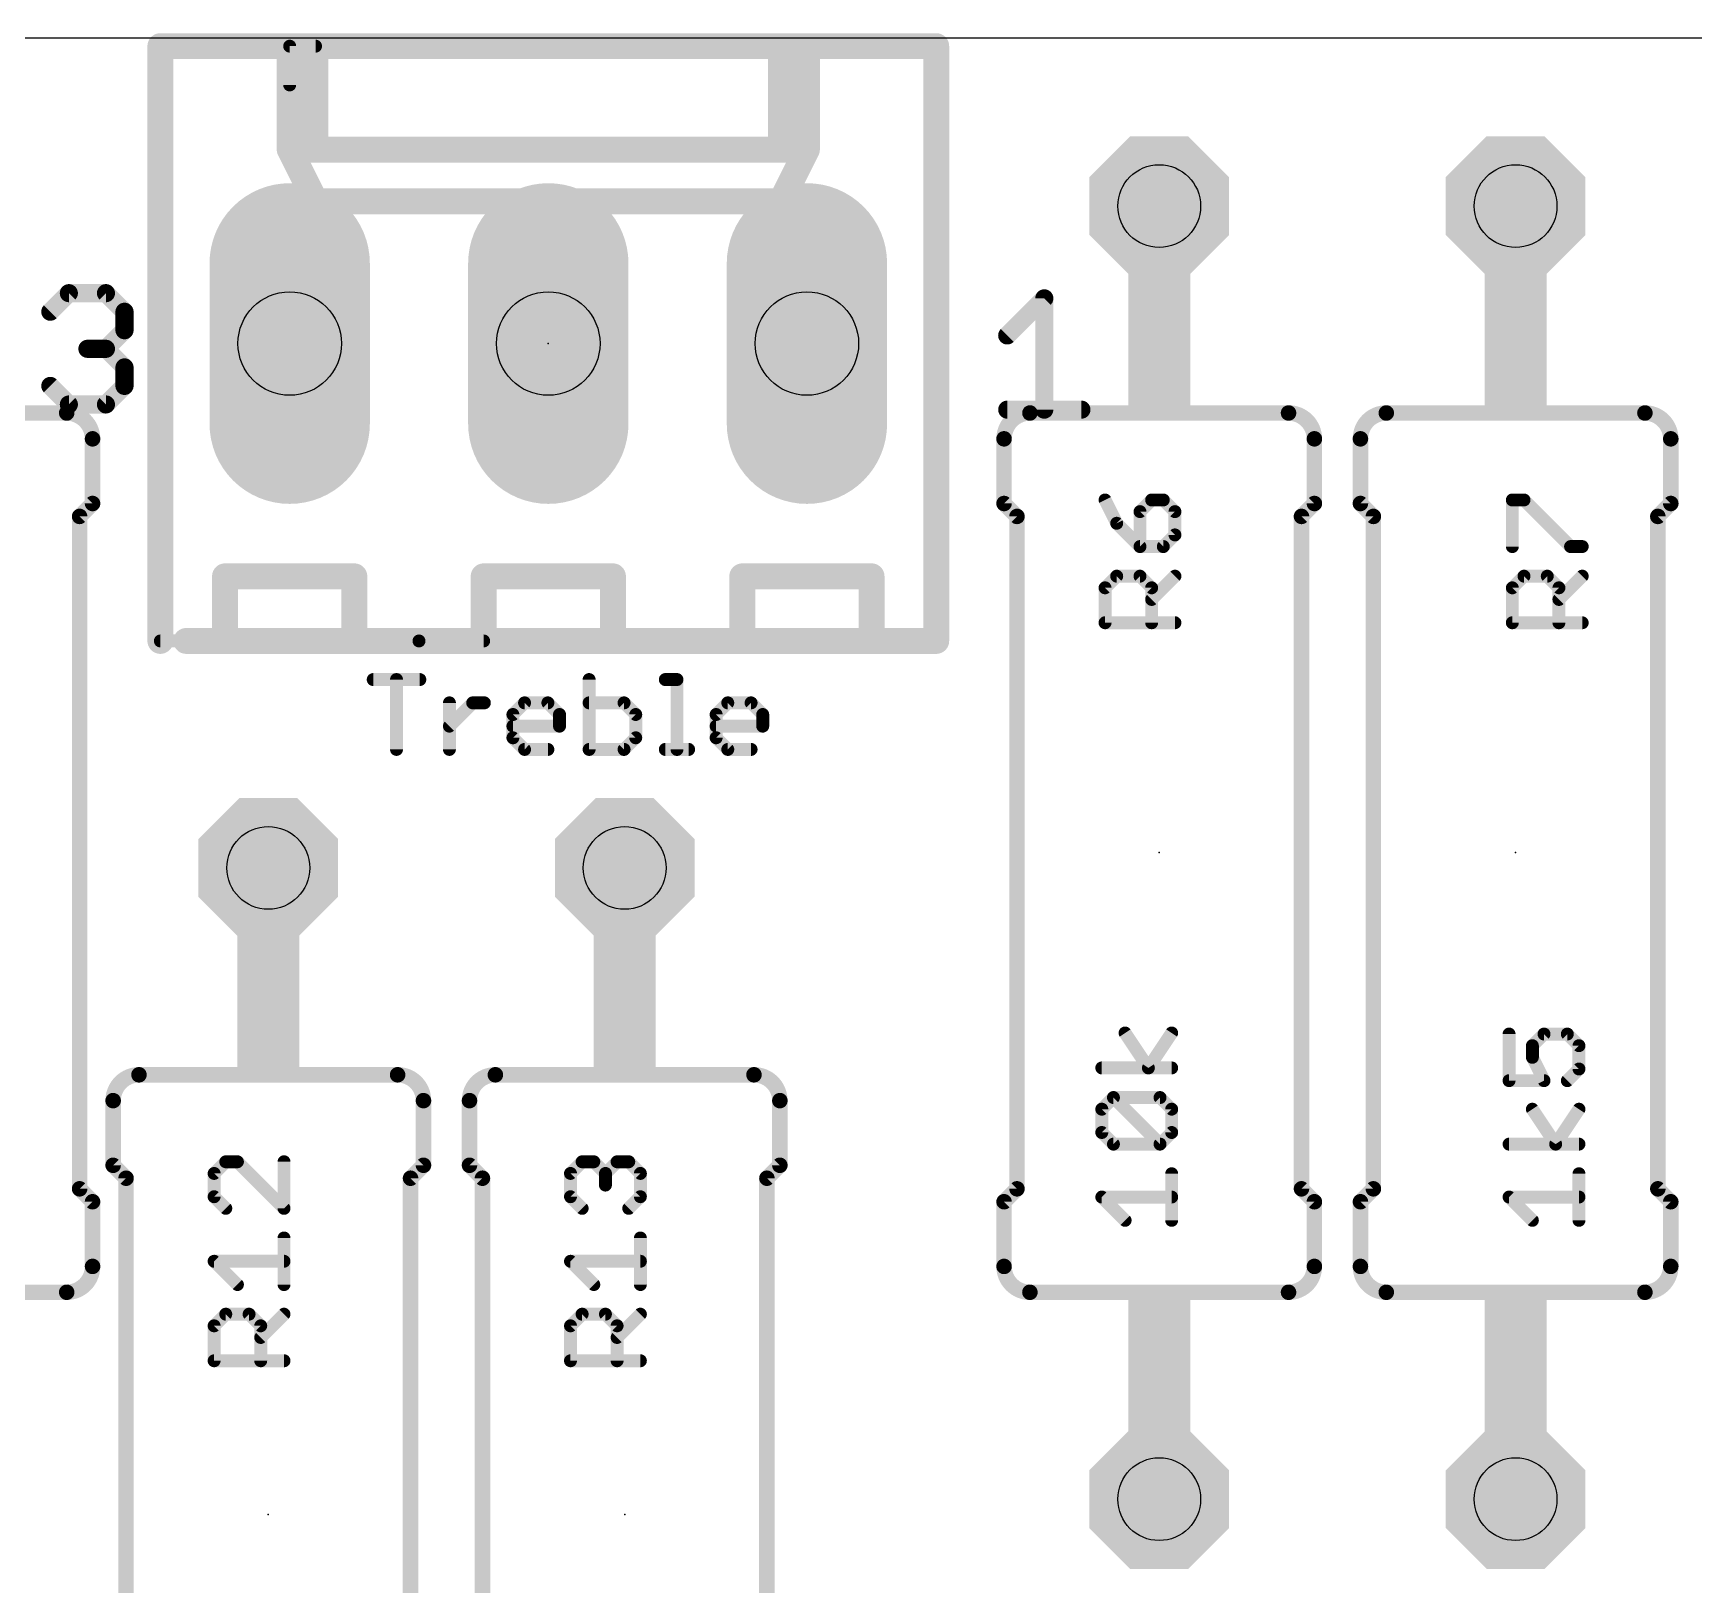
# Model space of a CAD drawing. Extents: x 0 to 135, y -25 to 72.
# Drawn here: x 60.44 to 76.75, y 30.81 to 46.05 of the extents above; entities that cross this region are included whole.
import ezdxf

# ---------------------------------------------------------------- set-up
doc = ezdxf.new("R2010")
doc.units = 0
for name, color, linetype in [('17', 82, 'CONTINUOUS'), ('20', 7, 'CONTINUOUS'), ('21', 253, 'CONTINUOUS'), ('23', 7, 'CONTINUOUS'), ('25', 253, 'CONTINUOUS'), ('27', 253, 'CONTINUOUS'), ('29', 253, 'CONTINUOUS'), ('44', 253, 'CONTINUOUS'), ('51', 253, 'CONTINUOUS')]:
    doc.layers.add(name, color=color, linetype=linetype)

# ---------------------------------------------------------------- blocks, each defined once
blk = doc.blocks.new('RECT')
blk.add_solid([(-0.5, -0.5), (0.5, -0.5), (-0.5, 0.5), (0.5, 0.5)])
blk = doc.blocks.new('LONGP100')
at = {"const_width": 1}
blk.add_lwpolyline([(-0.5, 0), (0.5, 0)], dxfattribs=at)
at = {"const_width": 0.5}
for points in [[(-0.5, 0.25, 1), (-0.5, -0.25)], [(0.5, -0.25, 1), (0.5, 0.25)]]:
    blk.add_lwpolyline(points, format="xyb", dxfattribs=at)
blk = doc.blocks.new('OCTAGONP')
at = {"const_width": 0.5}
blk.add_lwpolyline([(-0.25, -0.1036), (-0.25, 0.1036), (-0.1036, 0.25), (0.1036, 0.25), (0.25, 0.1036), (0.25, -0.1036), (0.1036, -0.25), (-0.1036, -0.25), (-0.25, -0.1036), (-0.25, 0.1036)], dxfattribs=at)

msp = doc.modelspace()

# ---------------------------------------------------------------- linework, layer by layer
at = {"layer": '20'}
msp.add_line((107.5, 46), (0, 46), dxfattribs=at)
at = {"layer": '21'}
for points, const_width in [([(61.69, 43), (61.69, 45.921)], 0.254), ([(61.69, 45.921), (62.96, 45.921)], 0.254), ([(62.96, 45.921), (64.23, 45.921)], 0.254), ([(62.96, 44.905), (62.96, 45.921)], 0.254), ([(63.214, 45.921), (63.214, 44.905)], 0.254), ([(69.31, 45.921), (64.23, 45.921)], 0.254), ([(67.786, 45.921), (67.786, 44.905)], 0.254), ([(68.04, 44.905), (68.04, 45.921)], 0.254), ([(69.31, 43), (69.31, 45.921)], 0.254), ([(62.96, 45.54), (62.96, 45.921)], 0.127), ([(63.214, 45.921), (62.96, 45.921)], 0.127), ([(62.96, 44.905), (63.214, 44.905)], 0.254), ([(62.96, 44.905), (63.214, 44.397)], 0.254), ([(63.214, 44.905), (67.786, 44.905)], 0.254), ([(67.786, 44.905), (68.04, 44.905)], 0.254), ([(67.786, 44.397), (68.04, 44.905)], 0.254), ([(63.214, 44.397), (67.786, 44.397)], 0.254), ([(60.609, 43.3125), (60.7912, 43.4947)], 0.1778), ([(60.7912, 43.4947), (61.1556, 43.4947)], 0.1778), ([(61.1556, 43.4947), (61.3378, 43.3125)], 0.1778), ([(61.3378, 43.3125), (61.3378, 43.1304)], 0.1778), ([(70.007, 43.0796), (70.3714, 43.4439)], 0.1778), ([(70.3714, 43.4439), (70.3714, 42.3508)], 0.1778), ([(61.3378, 43.1304), (61.1556, 42.9482)], 0.1778), ([(61.69, 43), (61.69, 40.079)], 0.254), ([(69.31, 43), (69.31, 40.079)], 0.254), ([(61.1556, 42.9482), (60.9734, 42.9482)], 0.1778), ([(61.1556, 42.9482), (61.3378, 42.766)], 0.1778), ([(61.3378, 42.766), (61.3378, 42.5838)], 0.1778), ([(60.7912, 42.4016), (60.609, 42.5838)], 0.1778), ([(61.3378, 42.5838), (61.1556, 42.4016)], 0.1778), ([(61.1556, 42.4016), (60.7912, 42.4016)], 0.1778), ([(70.007, 42.3508), (70.7358, 42.3508)], 0.1778), ([(58.23, 42.318), (60.77, 42.318)], 0.1524), ([(72.77, 42.318), (70.23, 42.318)], 0.1524), ([(76.27, 42.318), (73.73, 42.318)], 0.1524), ([(61.024, 42.064), (61.024, 41.429)], 0.1524), ([(69.976, 42.064), (69.976, 41.429)], 0.1524), ([(73.024, 42.064), (73.024, 41.429)], 0.1524), ([(73.476, 42.064), (73.476, 41.429)], 0.1524), ([(76.524, 42.064), (76.524, 41.429)], 0.1524), ([(60.897, 41.302), (61.024, 41.429)], 0.1524), ([(70.103, 41.302), (69.976, 41.429)], 0.1524), ([(72.897, 41.302), (73.024, 41.429)], 0.1524), ([(73.603, 41.302), (73.476, 41.429)], 0.1524), ([(76.397, 41.302), (76.524, 41.429)], 0.1524), ([(60.897, 34.698), (60.897, 41.302)], 0.1524), ([(70.103, 41.302), (70.103, 34.698)], 0.1524), ([(72.897, 41.302), (72.897, 34.698)], 0.1524), ([(73.603, 41.302), (73.603, 34.698)], 0.1524), ([(76.397, 41.302), (76.397, 34.698)], 0.1524), ([(62.325, 40.079), (62.325, 40.714)], 0.254), ([(62.325, 40.714), (63.595, 40.714)], 0.254), ([(63.595, 40.714), (63.595, 40.079)], 0.254), ([(64.865, 40.079), (64.865, 40.714)], 0.254), ([(64.865, 40.714), (66.135, 40.714)], 0.254), ([(66.135, 40.714), (66.135, 40.079)], 0.254), ([(67.405, 40.079), (67.405, 40.714)], 0.254), ([(67.405, 40.714), (68.675, 40.714)], 0.254), ([(68.675, 40.714), (68.675, 40.079)], 0.254), ([(61.69, 40.079), (64.23, 40.079)], 0.127), ([(61.944, 40.079), (62.325, 40.079)], 0.254), ([(63.595, 40.079), (62.325, 40.079)], 0.254), ([(63.595, 40.079), (64.865, 40.079)], 0.254), ([(64.865, 40.079), (64.23, 40.079)], 0.127), ([(66.135, 40.079), (64.865, 40.079)], 0.254), ([(66.135, 40.079), (67.405, 40.079)], 0.254), ([(68.675, 40.079), (67.405, 40.079)], 0.254), ([(68.675, 40.079), (69.31, 40.079)], 0.254), ([(64.02, 35.818), (61.48, 35.818)], 0.1524), ([(67.52, 35.818), (64.98, 35.818)], 0.1524), ([(61.226, 35.564), (61.226, 34.929)], 0.1524), ([(64.274, 35.564), (64.274, 34.929)], 0.1524), ([(64.726, 35.564), (64.726, 34.929)], 0.1524), ([(67.774, 35.564), (67.774, 34.929)], 0.1524), ([(61.353, 34.802), (61.226, 34.929)], 0.1524), ([(64.147, 34.802), (64.274, 34.929)], 0.1524), ([(64.853, 34.802), (64.726, 34.929)], 0.1524), ([(67.647, 34.802), (67.774, 34.929)], 0.1524), ([(60.897, 34.698), (61.024, 34.571)], 0.1524), ([(61.353, 34.802), (61.353, 28.198)], 0.1524), ([(64.147, 34.802), (64.147, 28.198)], 0.1524), ([(64.853, 34.802), (64.853, 28.198)], 0.1524), ([(67.647, 34.802), (67.647, 28.198)], 0.1524), ([(70.103, 34.698), (69.976, 34.571)], 0.1524), ([(72.897, 34.698), (73.024, 34.571)], 0.1524), ([(73.603, 34.698), (73.476, 34.571)], 0.1524), ([(76.397, 34.698), (76.524, 34.571)], 0.1524), ([(61.024, 33.936), (61.024, 34.571)], 0.1524), ([(69.976, 33.936), (69.976, 34.571)], 0.1524), ([(73.024, 33.936), (73.024, 34.571)], 0.1524), ([(73.476, 33.936), (73.476, 34.571)], 0.1524), ([(76.524, 33.936), (76.524, 34.571)], 0.1524), ([(58.23, 33.682), (60.77, 33.682)], 0.1524), ([(72.77, 33.682), (70.23, 33.682)], 0.1524), ([(76.27, 33.682), (73.73, 33.682)], 0.1524)]:
    msp.add_lwpolyline(points, dxfattribs=dict(at, const_width=const_width))
for points, const_width in [([(61.7535, 45.921, 1), (61.6265, 45.921)], 0.127), ([(61.69, 45.9845, 1), (61.69, 45.8575)], 0.127), ([(62.96, 45.9845, 1), (62.96, 45.8575)], 0.127), ([(63.0235, 45.921, 1), (62.8965, 45.921)], 0.127), ([(62.96, 45.8575, 1), (62.96, 45.9845)], 0.127), ([(63.2775, 45.921, 1), (63.1505, 45.921)], 0.127), ([(64.23, 45.9845, 1), (64.23, 45.8575)], 0.127), ([(64.23, 45.8575, 1), (64.23, 45.9845)], 0.127), ([(67.8495, 45.921, 1), (67.7225, 45.921)], 0.127), ([(68.1035, 45.921, 1), (67.9765, 45.921)], 0.127), ([(69.3735, 45.921, 1), (69.2465, 45.921)], 0.127), ([(69.31, 45.8575, 1), (69.31, 45.9845)], 0.127), ([(62.9918, 45.921, 1), (62.9282, 45.921)], 0.0635), ([(62.96, 45.9528, 1), (62.96, 45.8892)], 0.0635), ([(63.214, 45.8892, 1), (63.214, 45.9528)], 0.0635), ([(62.9282, 45.54, 1), (62.9918, 45.54)], 0.0635), ([(62.96, 44.9685, 1), (62.96, 44.8415)], 0.127), ([(63.0168, 44.9334, 1), (62.9032, 44.8766)], 0.127), ([(63.214, 44.9685, 1), (63.214, 44.8415)], 0.127), ([(63.214, 44.8415, 1), (63.214, 44.9685)], 0.127), ([(67.786, 44.9685, 1), (67.786, 44.8415)], 0.127), ([(67.786, 44.8415, 1), (67.786, 44.9685)], 0.127), ([(68.0968, 44.8766, 1), (67.9832, 44.9334)], 0.127), ([(68.04, 44.8415, 1), (68.04, 44.9685)], 0.127), ([(62.8965, 44.905, 1), (63.0235, 44.905)], 0.127), ([(63.1505, 44.905, 1), (63.2775, 44.905)], 0.127), ([(67.7225, 44.905, 1), (67.8495, 44.905)], 0.127), ([(67.9765, 44.905, 1), (68.1035, 44.905)], 0.127), ([(63.214, 44.4605, 1), (63.214, 44.3335)], 0.127), ([(67.786, 44.3335, 1), (67.786, 44.4605)], 0.127), ([(63.1572, 44.3686, 1), (63.2708, 44.4254)], 0.127), ([(67.7292, 44.4254, 1), (67.8428, 44.3686)], 0.127), ([(60.7912, 43.5392, 1), (60.7912, 43.4503)], 0.0889), ([(60.8226, 43.4633, 1), (60.7598, 43.5262)], 0.0889), ([(61.187, 43.5262, 1), (61.1241, 43.4633)], 0.0889), ([(61.1556, 43.4503, 1), (61.1556, 43.5392)], 0.0889), ([(60.5776, 43.344, 1), (60.6404, 43.2811)], 0.0889), ([(61.3822, 43.3125, 1), (61.2933, 43.3125)], 0.0889), ([(61.3063, 43.2811, 1), (61.3692, 43.344)], 0.0889), ([(70.4158, 43.4439, 1), (70.3269, 43.4439)], 0.0889), ([(70.4028, 43.4125, 1), (70.3399, 43.4754)], 0.0889), ([(61.3692, 43.0989, 1), (61.3063, 43.1618)], 0.0889), ([(61.2933, 43.1304, 1), (61.3822, 43.1304)], 0.0889), ([(61.7535, 43, 1), (61.6265, 43)], 0.127), ([(61.6265, 43, 1), (61.7535, 43)], 0.127), ([(69.3735, 43, 1), (69.2465, 43)], 0.127), ([(69.2465, 43, 1), (69.3735, 43)], 0.127), ([(69.9756, 43.111, 1), (70.0384, 43.0481)], 0.0889), ([(60.9734, 42.9926, 1), (60.9734, 42.9037)], 0.0889), ([(61.187, 42.9796, 1), (61.1241, 42.9167)], 0.0889), ([(61.1241, 42.9796, 1), (61.187, 42.9167)], 0.0889), ([(61.1556, 42.9037, 1), (61.1556, 42.9926)], 0.0889), ([(61.3822, 42.766, 1), (61.2933, 42.766)], 0.0889), ([(61.3063, 42.7345, 1), (61.3692, 42.7974)], 0.0889), ([(60.6404, 42.6152, 1), (60.5776, 42.5524)], 0.0889), ([(61.2933, 42.5838, 1), (61.3822, 42.5838)], 0.0889), ([(61.3692, 42.5524, 1), (61.3063, 42.6152)], 0.0889), ([(60.7912, 42.446, 1), (60.7912, 42.3572)], 0.0889), ([(60.7598, 42.3702, 1), (60.8226, 42.433)], 0.0889), ([(61.1241, 42.433, 1), (61.187, 42.3702)], 0.0889), ([(61.1556, 42.3572, 1), (61.1556, 42.446)], 0.0889), ([(70.007, 42.3952, 1), (70.007, 42.3064)], 0.0889), ([(70.7358, 42.3064, 1), (70.7358, 42.3952)], 0.0889), ([(61.024, 42.064, 0.4142), (60.77, 42.318)], 0.1524), ([(60.77, 42.3561, 1), (60.77, 42.2799)], 0.0762), ([(60.77, 42.2799, 1), (60.77, 42.3561)], 0.0762), ([(70.23, 42.318, 0.4142), (69.976, 42.064)], 0.1524), ([(70.23, 42.3561, 1), (70.23, 42.2799)], 0.0762), ([(70.23, 42.2799, 1), (70.23, 42.3561)], 0.0762), ([(70.3269, 42.3508, 1), (70.4158, 42.3508)], 0.0889), ([(73.024, 42.064, 0.4142), (72.77, 42.318)], 0.1524), ([(72.77, 42.3561, 1), (72.77, 42.2799)], 0.0762), ([(72.77, 42.2799, 1), (72.77, 42.3561)], 0.0762), ([(73.73, 42.318, 0.4142), (73.476, 42.064)], 0.1524), ([(73.73, 42.3561, 1), (73.73, 42.2799)], 0.0762), ([(73.73, 42.2799, 1), (73.73, 42.3561)], 0.0762), ([(76.524, 42.064, 0.4142), (76.27, 42.318)], 0.1524), ([(76.27, 42.3561, 1), (76.27, 42.2799)], 0.0762), ([(76.27, 42.2799, 1), (76.27, 42.3561)], 0.0762), ([(61.0621, 42.064, 1), (60.9859, 42.064)], 0.0762), ([(60.9859, 42.064, 1), (61.0621, 42.064)], 0.0762), ([(70.0141, 42.064, 1), (69.9379, 42.064)], 0.0762), ([(69.9379, 42.064, 1), (70.0141, 42.064)], 0.0762), ([(73.0621, 42.064, 1), (72.9859, 42.064)], 0.0762), ([(72.9859, 42.064, 1), (73.0621, 42.064)], 0.0762), ([(73.5141, 42.064, 1), (73.4379, 42.064)], 0.0762), ([(73.4379, 42.064, 1), (73.5141, 42.064)], 0.0762), ([(76.5621, 42.064, 1), (76.4859, 42.064)], 0.0762), ([(76.4859, 42.064, 1), (76.5621, 42.064)], 0.0762), ([(60.9859, 41.429, 1), (61.0621, 41.429)], 0.0762), ([(61.0509, 41.4021, 1), (60.9971, 41.4559)], 0.0762), ([(69.9379, 41.429, 1), (70.0141, 41.429)], 0.0762), ([(70.0029, 41.4559, 1), (69.9491, 41.4021)], 0.0762), ([(72.9859, 41.429, 1), (73.0621, 41.429)], 0.0762), ([(73.0509, 41.4021, 1), (72.9971, 41.4559)], 0.0762), ([(73.4379, 41.429, 1), (73.5141, 41.429)], 0.0762), ([(73.5029, 41.4559, 1), (73.4491, 41.4021)], 0.0762), ([(76.4859, 41.429, 1), (76.5621, 41.429)], 0.0762), ([(76.5509, 41.4021, 1), (76.4971, 41.4559)], 0.0762), ([(60.9351, 41.302, 1), (60.8589, 41.302)], 0.0762), ([(60.8701, 41.3289, 1), (60.9239, 41.2751)], 0.0762), ([(70.1411, 41.302, 1), (70.0649, 41.302)], 0.0762), ([(70.0761, 41.2751, 1), (70.1299, 41.3289)], 0.0762), ([(72.9351, 41.302, 1), (72.8589, 41.302)], 0.0762), ([(72.8701, 41.3289, 1), (72.9239, 41.2751)], 0.0762), ([(73.6411, 41.302, 1), (73.5649, 41.302)], 0.0762), ([(73.5761, 41.2751, 1), (73.6299, 41.3289)], 0.0762), ([(76.4351, 41.302, 1), (76.3589, 41.302)], 0.0762), ([(76.3701, 41.3289, 1), (76.4239, 41.2751)], 0.0762), ([(62.3885, 40.714, 1), (62.2615, 40.714)], 0.127), ([(62.325, 40.7775, 1), (62.325, 40.6505)], 0.127), ([(63.6585, 40.714, 1), (63.5315, 40.714)], 0.127), ([(63.595, 40.6505, 1), (63.595, 40.7775)], 0.127), ([(64.9285, 40.714, 1), (64.8015, 40.714)], 0.127), ([(64.865, 40.7775, 1), (64.865, 40.6505)], 0.127), ([(66.1985, 40.714, 1), (66.0715, 40.714)], 0.127), ([(66.135, 40.6505, 1), (66.135, 40.7775)], 0.127), ([(67.4685, 40.714, 1), (67.3415, 40.714)], 0.127), ([(67.405, 40.7775, 1), (67.405, 40.6505)], 0.127), ([(68.7385, 40.714, 1), (68.6115, 40.714)], 0.127), ([(68.675, 40.6505, 1), (68.675, 40.7775)], 0.127), ([(61.6265, 40.079, 1), (61.7535, 40.079)], 0.127), ([(61.69, 40.1108, 1), (61.69, 40.0472)], 0.0635), ([(61.944, 40.1425, 1), (61.944, 40.0155)], 0.127), ([(62.325, 40.1425, 1), (62.325, 40.0155)], 0.127), ([(62.2615, 40.079, 1), (62.3885, 40.079)], 0.127), ([(62.325, 40.0155, 1), (62.325, 40.1425)], 0.127), ([(63.595, 40.1425, 1), (63.595, 40.0155)], 0.127), ([(63.5315, 40.079, 1), (63.6585, 40.079)], 0.127), ([(63.595, 40.0155, 1), (63.595, 40.1425)], 0.127), ([(64.23, 40.1108, 1), (64.23, 40.0472)], 0.0635), ([(64.23, 40.0472, 1), (64.23, 40.1108)], 0.0635), ([(64.865, 40.1425, 1), (64.865, 40.0155)], 0.127), ([(64.8015, 40.079, 1), (64.9285, 40.079)], 0.127), ([(64.865, 40.0155, 1), (64.865, 40.1425)], 0.127), ([(64.865, 40.0472, 1), (64.865, 40.1108)], 0.0635), ([(66.135, 40.1425, 1), (66.135, 40.0155)], 0.127), ([(66.0715, 40.079, 1), (66.1985, 40.079)], 0.127), ([(66.135, 40.0155, 1), (66.135, 40.1425)], 0.127), ([(67.405, 40.1425, 1), (67.405, 40.0155)], 0.127), ([(67.3415, 40.079, 1), (67.4685, 40.079)], 0.127), ([(67.405, 40.0155, 1), (67.405, 40.1425)], 0.127), ([(68.675, 40.1425, 1), (68.675, 40.0155)], 0.127), ([(68.6115, 40.079, 1), (68.7385, 40.079)], 0.127), ([(68.675, 40.0155, 1), (68.675, 40.1425)], 0.127), ([(69.2465, 40.079, 1), (69.3735, 40.079)], 0.127), ([(69.31, 40.0155, 1), (69.31, 40.1425)], 0.127), ([(61.48, 35.818, 0.4142), (61.226, 35.564)], 0.1524), ([(61.48, 35.8561, 1), (61.48, 35.7799)], 0.0762), ([(61.48, 35.7799, 1), (61.48, 35.8561)], 0.0762), ([(64.274, 35.564, 0.4142), (64.02, 35.818)], 0.1524), ([(64.02, 35.8561, 1), (64.02, 35.7799)], 0.0762), ([(64.02, 35.7799, 1), (64.02, 35.8561)], 0.0762), ([(64.98, 35.818, 0.4142), (64.726, 35.564)], 0.1524), ([(64.98, 35.8561, 1), (64.98, 35.7799)], 0.0762), ([(64.98, 35.7799, 1), (64.98, 35.8561)], 0.0762), ([(67.774, 35.564, 0.4142), (67.52, 35.818)], 0.1524), ([(67.52, 35.8561, 1), (67.52, 35.7799)], 0.0762), ([(67.52, 35.7799, 1), (67.52, 35.8561)], 0.0762), ([(61.2641, 35.564, 1), (61.1879, 35.564)], 0.0762), ([(61.1879, 35.564, 1), (61.2641, 35.564)], 0.0762), ([(64.3121, 35.564, 1), (64.2359, 35.564)], 0.0762), ([(64.2359, 35.564, 1), (64.3121, 35.564)], 0.0762), ([(64.7641, 35.564, 1), (64.6879, 35.564)], 0.0762), ([(64.6879, 35.564, 1), (64.7641, 35.564)], 0.0762), ([(67.8121, 35.564, 1), (67.7359, 35.564)], 0.0762), ([(67.7359, 35.564, 1), (67.8121, 35.564)], 0.0762), ([(61.1879, 34.929, 1), (61.2641, 34.929)], 0.0762), ([(61.2529, 34.9559, 1), (61.1991, 34.9021)], 0.0762), ([(64.2359, 34.929, 1), (64.3121, 34.929)], 0.0762), ([(64.3009, 34.9021, 1), (64.2471, 34.9559)], 0.0762), ([(64.6879, 34.929, 1), (64.7641, 34.929)], 0.0762), ([(64.7529, 34.9559, 1), (64.6991, 34.9021)], 0.0762), ([(67.7359, 34.929, 1), (67.8121, 34.929)], 0.0762), ([(67.8009, 34.9021, 1), (67.7471, 34.9559)], 0.0762), ([(60.9239, 34.7249, 1), (60.8701, 34.6711)], 0.0762), ([(61.3911, 34.802, 1), (61.3149, 34.802)], 0.0762), ([(61.3261, 34.7751, 1), (61.3799, 34.8289)], 0.0762), ([(64.1851, 34.802, 1), (64.1089, 34.802)], 0.0762), ([(64.1201, 34.8289, 1), (64.1739, 34.7751)], 0.0762), ([(64.8911, 34.802, 1), (64.8149, 34.802)], 0.0762), ([(64.8261, 34.7751, 1), (64.8799, 34.8289)], 0.0762), ([(67.6851, 34.802, 1), (67.6089, 34.802)], 0.0762), ([(67.6201, 34.8289, 1), (67.6739, 34.7751)], 0.0762), ([(70.1299, 34.6711, 1), (70.0761, 34.7249)], 0.0762), ([(72.9239, 34.7249, 1), (72.8701, 34.6711)], 0.0762), ([(73.6299, 34.6711, 1), (73.5761, 34.7249)], 0.0762), ([(76.4239, 34.7249, 1), (76.3701, 34.6711)], 0.0762), ([(60.8589, 34.698, 1), (60.9351, 34.698)], 0.0762), ([(61.0621, 34.571, 1), (60.9859, 34.571)], 0.0762), ([(60.9971, 34.5441, 1), (61.0509, 34.5979)], 0.0762), ([(70.0141, 34.571, 1), (69.9379, 34.571)], 0.0762), ([(69.9491, 34.5979, 1), (70.0029, 34.5441)], 0.0762), ([(70.0649, 34.698, 1), (70.1411, 34.698)], 0.0762), ([(72.8589, 34.698, 1), (72.9351, 34.698)], 0.0762), ([(73.0621, 34.571, 1), (72.9859, 34.571)], 0.0762), ([(72.9971, 34.5441, 1), (73.0509, 34.5979)], 0.0762), ([(73.5141, 34.571, 1), (73.4379, 34.571)], 0.0762), ([(73.4491, 34.5979, 1), (73.5029, 34.5441)], 0.0762), ([(73.5649, 34.698, 1), (73.6411, 34.698)], 0.0762), ([(76.3589, 34.698, 1), (76.4351, 34.698)], 0.0762), ([(76.5621, 34.571, 1), (76.4859, 34.571)], 0.0762), ([(76.4971, 34.5441, 1), (76.5509, 34.5979)], 0.0762), ([(60.77, 33.682, 0.4142), (61.024, 33.936)], 0.1524), ([(61.0621, 33.936, 1), (60.9859, 33.936)], 0.0762), ([(60.9859, 33.936, 1), (61.0621, 33.936)], 0.0762), ([(69.976, 33.936, 0.4142), (70.23, 33.682)], 0.1524), ([(70.0141, 33.936, 1), (69.9379, 33.936)], 0.0762), ([(69.9379, 33.936, 1), (70.0141, 33.936)], 0.0762), ([(72.77, 33.682, 0.4142), (73.024, 33.936)], 0.1524), ([(73.0621, 33.936, 1), (72.9859, 33.936)], 0.0762), ([(72.9859, 33.936, 1), (73.0621, 33.936)], 0.0762), ([(73.476, 33.936, 0.4142), (73.73, 33.682)], 0.1524), ([(73.5141, 33.936, 1), (73.4379, 33.936)], 0.0762), ([(73.4379, 33.936, 1), (73.5141, 33.936)], 0.0762), ([(76.27, 33.682, 0.4142), (76.524, 33.936)], 0.1524), ([(76.5621, 33.936, 1), (76.4859, 33.936)], 0.0762), ([(76.4859, 33.936, 1), (76.5621, 33.936)], 0.0762), ([(60.77, 33.7201, 1), (60.77, 33.6439)], 0.0762), ([(60.77, 33.6439, 1), (60.77, 33.7201)], 0.0762), ([(70.23, 33.7201, 1), (70.23, 33.6439)], 0.0762), ([(70.23, 33.6439, 1), (70.23, 33.7201)], 0.0762), ([(72.77, 33.7201, 1), (72.77, 33.6439)], 0.0762), ([(72.77, 33.6439, 1), (72.77, 33.7201)], 0.0762), ([(73.73, 33.7201, 1), (73.73, 33.6439)], 0.0762), ([(73.73, 33.6439, 1), (73.73, 33.7201)], 0.0762), ([(76.27, 33.7201, 1), (76.27, 33.6439)], 0.0762), ([(76.27, 33.6439, 1), (76.27, 33.7201)], 0.0762)]:
    msp.add_lwpolyline(points, format="xyb", dxfattribs=dict(at, const_width=const_width))
at = {"layer": '23'}
for p in [(65.5, 43), (71.5, 38), (75, 38), (62.75, 31.5), (66.25, 31.5)]:
    msp.add_point(p, dxfattribs=at)
at = {"layer": '25', "const_width": 0.127}
for points in [[(70.9679, 41.4637), (71.0823, 41.2349)], [(71.4255, 41.4637), (71.3111, 41.3493)], [(71.5399, 41.4637), (71.4255, 41.4637)], [(71.6543, 41.3493), (71.5399, 41.4637)], [(74.9679, 41.0061), (74.9679, 41.4637)], [(74.9679, 41.4637), (75.0823, 41.4637)], [(75.0823, 41.4637), (75.5399, 41.0061)], [(71.0823, 41.2349), (71.3111, 41.0061)], [(71.3111, 41.3493), (71.3111, 41.0061)], [(71.6543, 41.1205), (71.6543, 41.3493)], [(71.5399, 41.0061), (71.6543, 41.1205)], [(71.3111, 41.0061), (71.5399, 41.0061)], [(75.5399, 41.0061), (75.6543, 41.0061)], [(70.9679, 40.6009), (71.0823, 40.7153)], [(71.0823, 40.7153), (71.3111, 40.7153)], [(71.3111, 40.7153), (71.4255, 40.6009)], [(71.4255, 40.4865), (71.6543, 40.7153)], [(74.9679, 40.6009), (75.0823, 40.7153)], [(75.0823, 40.7153), (75.3111, 40.7153)], [(75.3111, 40.7153), (75.4255, 40.6009)], [(75.4255, 40.4865), (75.6543, 40.7153)], [(70.9679, 40.2577), (70.9679, 40.6009)], [(71.4255, 40.6009), (71.4255, 40.2577)], [(74.9679, 40.2577), (74.9679, 40.6009)], [(75.4255, 40.6009), (75.4255, 40.2577)], [(71.6543, 40.2577), (70.9679, 40.2577)], [(75.6543, 40.2577), (74.9679, 40.2577)], [(62.3323, 34.9637), (62.2179, 34.8493)], [(62.2179, 34.8493), (62.2179, 34.6205)], [(62.4467, 34.9637), (62.3323, 34.9637)], [(62.9043, 34.5061), (62.4467, 34.9637)], [(62.9043, 34.9637), (62.9043, 34.5061)], [(65.7179, 34.8493), (65.8323, 34.9637)], [(65.7179, 34.6205), (65.7179, 34.8493)], [(65.8323, 34.9637), (65.9467, 34.9637)], [(65.9467, 34.9637), (66.0611, 34.8493)], [(66.0611, 34.8493), (66.1755, 34.9637)], [(66.0611, 34.8493), (66.0611, 34.7349)], [(66.1755, 34.9637), (66.2899, 34.9637)], [(66.2899, 34.9637), (66.4043, 34.8493)], [(66.4043, 34.8493), (66.4043, 34.6205)], [(62.2179, 34.6205), (62.3323, 34.5061)], [(65.8323, 34.5061), (65.7179, 34.6205)], [(66.4043, 34.6205), (66.2899, 34.5061)], [(62.9043, 33.7577), (62.9043, 34.2153)], [(66.4043, 33.7577), (66.4043, 34.2153)], [(62.4467, 33.7577), (62.2179, 33.9865)], [(62.2179, 33.9865), (62.9043, 33.9865)], [(65.9467, 33.7577), (65.7179, 33.9865)], [(65.7179, 33.9865), (66.4043, 33.9865)], [(62.2179, 33.3524), (62.3323, 33.4668)], [(62.3323, 33.4668), (62.5611, 33.4668)], [(62.5611, 33.4668), (62.6755, 33.3524)], [(62.6755, 33.238), (62.9043, 33.4668)], [(65.7179, 33.3524), (65.8323, 33.4668)], [(65.8323, 33.4668), (66.0611, 33.4668)], [(66.0611, 33.4668), (66.1755, 33.3524)], [(66.1755, 33.238), (66.4043, 33.4668)], [(62.2179, 33.0093), (62.2179, 33.3524)], [(62.6755, 33.3524), (62.6755, 33.0093)], [(65.7179, 33.0093), (65.7179, 33.3524)], [(66.1755, 33.3524), (66.1755, 33.0093)], [(62.9043, 33.0093), (62.2179, 33.0093)], [(66.4043, 33.0093), (65.7179, 33.0093)]]:
    msp.add_lwpolyline(points, dxfattribs=at)
at = {"layer": '25', "const_width": 0.0635}
for points in [[(70.9963, 41.4779, 1), (70.9395, 41.4495)], [(71.4255, 41.4954, 1), (71.4255, 41.4319)], [(71.448, 41.4412, 1), (71.4031, 41.4861)], [(71.5624, 41.4861, 1), (71.5175, 41.4412)], [(71.5399, 41.4319, 1), (71.5399, 41.4954)], [(74.9997, 41.4637, 1), (74.9362, 41.4637)], [(74.9679, 41.4954, 1), (74.9679, 41.4319)], [(75.1048, 41.4861, 1), (75.0599, 41.4412)], [(75.0823, 41.4319, 1), (75.0823, 41.4954)], [(71.1048, 41.2573, 1), (71.0599, 41.2124)], [(71.0539, 41.2207, 1), (71.1107, 41.2491)], [(71.3429, 41.3493, 1), (71.2794, 41.3493)], [(71.2887, 41.3717, 1), (71.3336, 41.3268)], [(71.6861, 41.3493, 1), (71.6226, 41.3493)], [(71.6318, 41.3268, 1), (71.6768, 41.3717)], [(71.6226, 41.1205, 1), (71.6861, 41.1205)], [(71.6768, 41.098, 1), (71.6318, 41.1429)], [(71.3111, 41.0378, 1), (71.3111, 40.9743)], [(71.2794, 41.0061, 1), (71.3429, 41.0061)], [(71.2887, 40.9836, 1), (71.3336, 41.0285)], [(71.5175, 41.0285, 1), (71.5624, 40.9836)], [(71.5399, 40.9743, 1), (71.5399, 41.0378)], [(74.9362, 41.0061, 1), (74.9997, 41.0061)], [(75.5399, 41.0378, 1), (75.5399, 40.9743)], [(75.5175, 40.9836, 1), (75.5624, 41.0285)], [(75.6543, 40.9743, 1), (75.6543, 41.0378)], [(71.0823, 40.747, 1), (71.0823, 40.6835)], [(71.1048, 40.6928, 1), (71.0599, 40.7377)], [(71.3336, 40.7377, 1), (71.2887, 40.6928)], [(71.3111, 40.6835, 1), (71.3111, 40.747)], [(71.6768, 40.6928, 1), (71.6318, 40.7377)], [(75.0823, 40.747, 1), (75.0823, 40.6835)], [(75.1048, 40.6928, 1), (75.0599, 40.7377)], [(75.3336, 40.7377, 1), (75.2887, 40.6928)], [(75.3111, 40.6835, 1), (75.3111, 40.747)], [(75.6768, 40.6928, 1), (75.6318, 40.7377)], [(70.9997, 40.6009, 1), (70.9362, 40.6009)], [(70.9455, 40.6233, 1), (70.9904, 40.5784)], [(71.4573, 40.6009, 1), (71.3938, 40.6009)], [(71.4031, 40.5784, 1), (71.448, 40.6233)], [(74.9997, 40.6009, 1), (74.9362, 40.6009)], [(74.9455, 40.6233, 1), (74.9904, 40.5784)], [(75.4573, 40.6009, 1), (75.3938, 40.6009)], [(75.4031, 40.5784, 1), (75.448, 40.6233)], [(71.4031, 40.5089, 1), (71.448, 40.464)], [(75.4031, 40.5089, 1), (75.448, 40.464)], [(70.9679, 40.2894, 1), (70.9679, 40.2259)], [(70.9362, 40.2577, 1), (70.9997, 40.2577)], [(71.3938, 40.2577, 1), (71.4573, 40.2577)], [(71.6543, 40.2259, 1), (71.6543, 40.2894)], [(74.9679, 40.2894, 1), (74.9679, 40.2259)], [(74.9362, 40.2577, 1), (74.9997, 40.2577)], [(75.3938, 40.2577, 1), (75.4573, 40.2577)], [(75.6543, 40.2259, 1), (75.6543, 40.2894)], [(62.2497, 34.8493, 1), (62.1862, 34.8493)], [(62.1955, 34.8717, 1), (62.2404, 34.8268)], [(62.3323, 34.9954, 1), (62.3323, 34.9319)], [(62.3548, 34.9412, 1), (62.3099, 34.9861)], [(62.4692, 34.9861, 1), (62.4243, 34.9412)], [(62.4467, 34.9319, 1), (62.4467, 34.9954)], [(62.9361, 34.9637, 1), (62.8726, 34.9637)], [(65.7497, 34.8493, 1), (65.6862, 34.8493)], [(65.6955, 34.8717, 1), (65.7404, 34.8268)], [(65.8323, 34.9954, 1), (65.8323, 34.9319)], [(65.8548, 34.9412, 1), (65.8099, 34.9861)], [(65.9692, 34.9861, 1), (65.9243, 34.9412)], [(65.9467, 34.9319, 1), (65.9467, 34.9954)], [(66.0929, 34.8493, 1), (66.0294, 34.8493)], [(66.0387, 34.8717, 1), (66.0836, 34.8268)], [(66.0387, 34.8268, 1), (66.0836, 34.8717)], [(66.1755, 34.9954, 1), (66.1755, 34.9319)], [(66.198, 34.9412, 1), (66.1531, 34.9861)], [(66.3124, 34.9861, 1), (66.2675, 34.9412)], [(66.2899, 34.9319, 1), (66.2899, 34.9954)], [(66.4361, 34.8493, 1), (66.3726, 34.8493)], [(66.3818, 34.8268, 1), (66.4268, 34.8717)], [(66.0294, 34.7349, 1), (66.0929, 34.7349)], [(62.1862, 34.6205, 1), (62.2497, 34.6205)], [(62.2404, 34.6429, 1), (62.1955, 34.598)], [(65.6862, 34.6205, 1), (65.7497, 34.6205)], [(65.7404, 34.6429, 1), (65.6955, 34.598)], [(66.3726, 34.6205, 1), (66.4361, 34.6205)], [(66.4268, 34.598, 1), (66.3818, 34.6429)], [(62.3099, 34.4836, 1), (62.3548, 34.5285)], [(62.8726, 34.5061, 1), (62.9361, 34.5061)], [(62.8818, 34.4836, 1), (62.9268, 34.5285)], [(65.8099, 34.4836, 1), (65.8548, 34.5285)], [(66.2675, 34.5285, 1), (66.3124, 34.4836)], [(62.9361, 34.2153, 1), (62.8726, 34.2153)], [(66.4361, 34.2153, 1), (66.3726, 34.2153)], [(62.2179, 34.0182, 1), (62.2179, 33.9547)], [(62.2404, 34.0089, 1), (62.1955, 33.964)], [(62.9043, 33.9547, 1), (62.9043, 34.0182)], [(65.7179, 34.0182, 1), (65.7179, 33.9547)], [(65.7404, 34.0089, 1), (65.6955, 33.964)], [(66.4043, 33.9547, 1), (66.4043, 34.0182)], [(62.4243, 33.7352, 1), (62.4692, 33.7801)], [(62.8726, 33.7577, 1), (62.9361, 33.7577)], [(65.9243, 33.7352, 1), (65.9692, 33.7801)], [(66.3726, 33.7577, 1), (66.4361, 33.7577)], [(62.3323, 33.4986, 1), (62.3323, 33.4351)], [(62.3548, 33.4444, 1), (62.3099, 33.4893)], [(62.5836, 33.4893, 1), (62.5387, 33.4444)], [(62.5611, 33.4351, 1), (62.5611, 33.4986)], [(62.9268, 33.4444, 1), (62.8818, 33.4893)], [(65.8323, 33.4986, 1), (65.8323, 33.4351)], [(65.8548, 33.4444, 1), (65.8099, 33.4893)], [(66.0836, 33.4893, 1), (66.0387, 33.4444)], [(66.0611, 33.4351, 1), (66.0611, 33.4986)], [(66.4268, 33.4444, 1), (66.3818, 33.4893)], [(62.2497, 33.3524, 1), (62.1862, 33.3524)], [(62.1955, 33.3749, 1), (62.2404, 33.33)], [(62.7073, 33.3524, 1), (62.6438, 33.3524)], [(62.6531, 33.2605, 1), (62.698, 33.2156)], [(62.6531, 33.33, 1), (62.698, 33.3749)], [(65.7497, 33.3524, 1), (65.6862, 33.3524)], [(65.6955, 33.3749, 1), (65.7404, 33.33)], [(66.2073, 33.3524, 1), (66.1438, 33.3524)], [(66.1531, 33.2605, 1), (66.198, 33.2156)], [(66.1531, 33.33, 1), (66.198, 33.3749)], [(62.2179, 33.041, 1), (62.2179, 32.9775)], [(62.1862, 33.0093, 1), (62.2497, 33.0093)], [(62.6438, 33.0093, 1), (62.7073, 33.0093)], [(62.9043, 32.9775, 1), (62.9043, 33.041)], [(65.7179, 33.041, 1), (65.7179, 32.9775)], [(65.6862, 33.0093, 1), (65.7497, 33.0093)], [(66.1438, 33.0093, 1), (66.2073, 33.0093)], [(66.4043, 32.9775, 1), (66.4043, 33.041)]]:
    msp.add_lwpolyline(points, format="xyb", dxfattribs=at)
at = {"layer": '27', "const_width": 0.127}
for points in [[(63.7804, 39.6999), (64.238, 39.6999)], [(64.0092, 39.0135), (64.0092, 39.6999)], [(65.9009, 39.6999), (65.9009, 39.0135)], [(66.6493, 39.6999), (66.7637, 39.6999)], [(66.7637, 39.6999), (66.7637, 39.0135)], [(64.5288, 39.0135), (64.5288, 39.4711)], [(64.5288, 39.2423), (64.7576, 39.4711)], [(64.7576, 39.4711), (64.872, 39.4711)], [(65.1525, 39.3567), (65.2669, 39.4711)], [(65.2669, 39.4711), (65.4957, 39.4711)], [(65.4957, 39.4711), (65.6101, 39.3567)], [(66.2441, 39.4711), (65.9009, 39.4711)], [(66.3585, 39.3567), (66.2441, 39.4711)], [(67.1483, 39.3567), (67.2627, 39.4711)], [(67.2627, 39.4711), (67.4915, 39.4711)], [(67.4915, 39.4711), (67.6059, 39.3567)], [(65.1525, 39.1279), (65.1525, 39.3567)], [(65.6101, 39.2423), (65.1525, 39.2423)], [(65.6101, 39.3567), (65.6101, 39.2423)], [(66.3585, 39.1279), (66.3585, 39.3567)], [(67.1483, 39.1279), (67.1483, 39.3567)], [(67.6059, 39.2423), (67.1483, 39.2423)], [(67.6059, 39.3567), (67.6059, 39.2423)], [(65.2669, 39.0135), (65.1525, 39.1279)], [(66.2441, 39.0135), (66.3585, 39.1279)], [(67.2627, 39.0135), (67.1483, 39.1279)], [(65.4957, 39.0135), (65.2669, 39.0135)], [(65.9009, 39.0135), (66.2441, 39.0135)], [(66.6493, 39.0135), (66.8781, 39.0135)], [(67.4915, 39.0135), (67.2627, 39.0135)], [(71.3935, 35.8853), (71.1647, 36.2285)], [(71.6223, 36.2285), (71.3935, 35.8853)], [(74.9359, 36.2182), (74.9359, 35.7606)], [(75.1647, 36.1038), (75.2791, 36.2182)], [(75.2791, 36.2182), (75.5079, 36.2182)], [(75.5079, 36.2182), (75.6223, 36.1038)], [(75.1647, 35.9894), (75.1647, 36.1038)], [(75.2791, 35.7606), (75.1647, 35.9894)], [(75.6223, 36.1038), (75.6223, 35.875)], [(71.6223, 35.8853), (70.9359, 35.8853)], [(75.6223, 35.875), (75.5079, 35.7606)], [(74.9359, 35.7606), (75.2791, 35.7606)], [(70.9359, 35.4801), (71.0503, 35.5945)], [(71.0503, 35.5945), (71.5079, 35.5945)], [(71.5079, 35.1369), (71.0503, 35.5945)], [(71.5079, 35.5945), (71.6223, 35.4801)], [(70.9359, 35.2513), (70.9359, 35.4801)], [(71.6223, 35.4801), (71.6223, 35.2513)], [(75.3935, 35.1369), (75.1647, 35.4801)], [(75.6223, 35.4801), (75.3935, 35.1369)], [(71.0503, 35.1369), (70.9359, 35.2513)], [(71.6223, 35.2513), (71.5079, 35.1369)], [(71.5079, 35.1369), (71.0503, 35.1369)], [(75.6223, 35.1369), (74.9359, 35.1369)], [(71.6223, 34.3885), (71.6223, 34.8461)], [(75.6223, 34.3885), (75.6223, 34.8461)], [(71.1647, 34.3885), (70.9359, 34.6173)], [(70.9359, 34.6173), (71.6223, 34.6173)], [(75.1647, 34.3885), (74.9359, 34.6173)], [(74.9359, 34.6173), (75.6223, 34.6173)]]:
    msp.add_lwpolyline(points, dxfattribs=at)
at = {"layer": '27', "const_width": 0.0635}
for points in [[(63.7804, 39.7316, 1), (63.7804, 39.6681)], [(64.0409, 39.6999, 1), (63.9774, 39.6999)], [(64.238, 39.6681, 1), (64.238, 39.7316)], [(65.9327, 39.6999, 1), (65.8692, 39.6999)], [(66.6493, 39.7316, 1), (66.6493, 39.6681)], [(66.7955, 39.6999, 1), (66.732, 39.6999)], [(66.7637, 39.6681, 1), (66.7637, 39.7316)], [(64.5606, 39.4711, 1), (64.4971, 39.4711)], [(64.7576, 39.5028, 1), (64.7576, 39.4393)], [(64.7801, 39.4486, 1), (64.7352, 39.4935)], [(64.872, 39.4393, 1), (64.872, 39.5028)], [(65.2669, 39.5028, 1), (65.2669, 39.4393)], [(65.2893, 39.4486, 1), (65.2444, 39.4935)], [(65.5181, 39.4935, 1), (65.4732, 39.4486)], [(65.4957, 39.4393, 1), (65.4957, 39.5028)], [(65.9009, 39.5028, 1), (65.9009, 39.4393)], [(66.2666, 39.4935, 1), (66.2216, 39.4486)], [(66.2441, 39.4393, 1), (66.2441, 39.5028)], [(67.2627, 39.5028, 1), (67.2627, 39.4393)], [(67.2851, 39.4486, 1), (67.2402, 39.4935)], [(67.5139, 39.4935, 1), (67.469, 39.4486)], [(67.4915, 39.4393, 1), (67.4915, 39.5028)], [(65.1842, 39.3567, 1), (65.1207, 39.3567)], [(65.13, 39.3791, 1), (65.1749, 39.3342)], [(65.1525, 39.274, 1), (65.1525, 39.2105)], [(65.6418, 39.3567, 1), (65.5783, 39.3567)], [(65.5876, 39.3342, 1), (65.6325, 39.3791)], [(65.6101, 39.2105, 1), (65.6101, 39.274)], [(66.3903, 39.3567, 1), (66.3268, 39.3567)], [(66.336, 39.3342, 1), (66.381, 39.3791)], [(67.18, 39.3567, 1), (67.1165, 39.3567)], [(67.1258, 39.3791, 1), (67.1707, 39.3342)], [(67.1483, 39.274, 1), (67.1483, 39.2105)], [(67.6376, 39.3567, 1), (67.5741, 39.3567)], [(67.5834, 39.3342, 1), (67.6283, 39.3791)], [(67.6059, 39.2105, 1), (67.6059, 39.274)], [(64.5064, 39.2647, 1), (64.5513, 39.2198)], [(65.1207, 39.1279, 1), (65.1842, 39.1279)], [(65.1749, 39.1503, 1), (65.13, 39.1054)], [(65.5783, 39.2423, 1), (65.6418, 39.2423)], [(66.3268, 39.1279, 1), (66.3903, 39.1279)], [(66.381, 39.1054, 1), (66.336, 39.1503)], [(67.1165, 39.1279, 1), (67.18, 39.1279)], [(67.1707, 39.1503, 1), (67.1258, 39.1054)], [(67.5741, 39.2423, 1), (67.6376, 39.2423)], [(63.9774, 39.0135, 1), (64.0409, 39.0135)], [(64.4971, 39.0135, 1), (64.5606, 39.0135)], [(65.2669, 39.0453, 1), (65.2669, 38.9817)], [(65.2444, 38.991, 1), (65.2893, 39.036)], [(65.4957, 38.9817, 1), (65.4957, 39.0453)], [(65.9009, 39.0453, 1), (65.9009, 38.9817)], [(65.8692, 39.0135, 1), (65.9327, 39.0135)], [(66.2216, 39.036, 1), (66.2666, 38.991)], [(66.2441, 38.9817, 1), (66.2441, 39.0453)], [(66.6493, 39.0453, 1), (66.6493, 38.9817)], [(66.732, 39.0135, 1), (66.7955, 39.0135)], [(66.8781, 38.9817, 1), (66.8781, 39.0453)], [(67.2627, 39.0453, 1), (67.2627, 38.9817)], [(67.2402, 38.991, 1), (67.2851, 39.036)], [(67.4915, 38.9817, 1), (67.4915, 39.0453)], [(71.1911, 36.2461, 1), (71.1383, 36.2109)], [(71.6487, 36.2109, 1), (71.5959, 36.2461)], [(74.9677, 36.2182, 1), (74.9042, 36.2182)], [(75.2791, 36.2499, 1), (75.2791, 36.1864)], [(75.3016, 36.1957, 1), (75.2567, 36.2406)], [(75.5304, 36.2406, 1), (75.4855, 36.1957)], [(75.5079, 36.1864, 1), (75.5079, 36.2499)], [(75.1965, 36.1038, 1), (75.133, 36.1038)], [(75.1931, 36.0036, 1), (75.1363, 35.9752)], [(75.1423, 36.1262, 1), (75.1872, 36.0813)], [(75.6541, 36.1038, 1), (75.5906, 36.1038)], [(75.5998, 36.0813, 1), (75.6448, 36.1262)], [(70.9359, 35.9171, 1), (70.9359, 35.8536)], [(71.3671, 35.9029, 1), (71.4199, 35.8677)], [(71.3671, 35.8677, 1), (71.4199, 35.9029)], [(71.6223, 35.8536, 1), (71.6223, 35.9171)], [(75.133, 35.9894, 1), (75.1965, 35.9894)], [(75.5906, 35.875, 1), (75.6541, 35.875)], [(75.6448, 35.8525, 1), (75.5998, 35.8974)], [(74.9359, 35.7923, 1), (74.9359, 35.7288)], [(74.9042, 35.7606, 1), (74.9677, 35.7606)], [(75.2507, 35.7464, 1), (75.3075, 35.7748)], [(75.2791, 35.7288, 1), (75.2791, 35.7923)], [(75.4855, 35.783, 1), (75.5304, 35.7381)], [(71.0503, 35.6263, 1), (71.0503, 35.5628)], [(71.0728, 35.617, 1), (71.0279, 35.5721)], [(71.0728, 35.5721, 1), (71.0279, 35.617)], [(71.5304, 35.617, 1), (71.4855, 35.5721)], [(71.5079, 35.5628, 1), (71.5079, 35.6263)], [(70.9677, 35.4801, 1), (70.9042, 35.4801)], [(70.9135, 35.5026, 1), (70.9584, 35.4577)], [(71.6541, 35.4801, 1), (71.5906, 35.4801)], [(71.5998, 35.4577, 1), (71.6448, 35.5026)], [(75.1911, 35.4977, 1), (75.1383, 35.4625)], [(75.6487, 35.4625, 1), (75.5959, 35.4977)], [(70.9584, 35.2738, 1), (70.9135, 35.2289)], [(70.9042, 35.2513, 1), (70.9677, 35.2513)], [(71.5906, 35.2513, 1), (71.6541, 35.2513)], [(71.6448, 35.2289, 1), (71.5998, 35.2738)], [(71.0503, 35.1687, 1), (71.0503, 35.1052)], [(71.0279, 35.1145, 1), (71.0728, 35.1594)], [(71.4855, 35.1594, 1), (71.5304, 35.1145)], [(71.4855, 35.1145, 1), (71.5304, 35.1594)], [(71.5079, 35.1052, 1), (71.5079, 35.1687)], [(74.9359, 35.1687, 1), (74.9359, 35.1052)], [(75.3671, 35.1545, 1), (75.4199, 35.1193)], [(75.3671, 35.1193, 1), (75.4199, 35.1545)], [(75.6223, 35.1052, 1), (75.6223, 35.1687)], [(71.6541, 34.8461, 1), (71.5906, 34.8461)], [(75.6541, 34.8461, 1), (75.5906, 34.8461)], [(70.9359, 34.649, 1), (70.9359, 34.5855)], [(70.9584, 34.6397, 1), (70.9135, 34.5948)], [(71.6223, 34.5855, 1), (71.6223, 34.649)], [(74.9359, 34.649, 1), (74.9359, 34.5855)], [(74.9584, 34.6397, 1), (74.9135, 34.5948)], [(75.6223, 34.5855, 1), (75.6223, 34.649)], [(71.1423, 34.366, 1), (71.1872, 34.411)], [(71.5906, 34.3885, 1), (71.6541, 34.3885)], [(75.1423, 34.366, 1), (75.1872, 34.411)], [(75.5906, 34.3885, 1), (75.6541, 34.3885)]]:
    msp.add_lwpolyline(points, format="xyb", dxfattribs=at)
at = {"layer": '44'}
for centre, radius in [((71.5, 44.35), 0.4064), ((75, 44.35), 0.4064), ((62.96, 43), 0.508), ((65.5, 43), 0.508), ((68.04, 43), 0.508), ((62.75, 37.85), 0.4064), ((66.25, 37.85), 0.4064), ((71.5, 31.65), 0.4064), ((75, 31.65), 0.4064)]:
    msp.add_circle(centre, radius, dxfattribs=at)
at = {"layer": '51', "const_width": 0.6096}
for points in [[(71.5, 44.35), (71.5, 43.08)], [(75, 44.35), (75, 43.08)], [(62.75, 37.85), (62.75, 36.58)], [(66.25, 37.85), (66.25, 36.58)], [(71.5, 31.65), (71.5, 32.92)], [(75, 31.65), (75, 32.92)]]:
    msp.add_lwpolyline(points, dxfattribs=at)
at = {"layer": '51', "const_width": 0.3048}
for points in [[(71.6524, 44.35, 1), (71.3476, 44.35)], [(75.1524, 44.35, 1), (74.8476, 44.35)], [(71.3476, 43.08, 1), (71.6524, 43.08)], [(74.8476, 43.08, 1), (75.1524, 43.08)], [(62.9024, 37.85, 1), (62.5976, 37.85)], [(66.4024, 37.85, 1), (66.0976, 37.85)], [(62.5976, 36.58, 1), (62.9024, 36.58)], [(66.0976, 36.58, 1), (66.4024, 36.58)], [(71.6524, 32.92, 1), (71.3476, 32.92)], [(75.1524, 32.92, 1), (74.8476, 32.92)], [(71.3476, 31.65, 1), (71.6524, 31.65)], [(74.8476, 31.65, 1), (75.1524, 31.65)]]:
    msp.add_lwpolyline(points, format="xyb", dxfattribs=at)

# ---------------------------------------------------------------- block references
at = {"layer": '17', "rotation": 90}
for name, p, xscale, yscale in [('OCTAGONP', (71.5, 44.35), 1.2192, 1.2192), ('OCTAGONP', (75, 44.35), 1.2192, 1.2192), ('LONGP100', (62.96, 43), 1.4224, 1.4224), ('LONGP100', (65.5, 43), 1.4224, 1.4224), ('LONGP100', (68.04, 43), 1.4224, 1.4224), ('OCTAGONP', (62.75, 37.85), 1.2192, 1.2192), ('OCTAGONP', (66.25, 37.85), 1.2192, 1.2192), ('OCTAGONP', (71.5, 31.65), 1.2192, 1.2192), ('OCTAGONP', (75, 31.65), 1.2192, 1.2192)]:
    msp.add_blockref(name, p, dxfattribs=dict(at, xscale=xscale, yscale=yscale))
at = {"layer": '21', "xscale": 0.8636, "yscale": 0.6096, "rotation": 90}
for p in [(71.5, 42.7498), (75, 42.7498), (62.75, 36.2498), (66.25, 36.2498), (71.5, 33.2502), (75, 33.2502)]:
    msp.add_blockref('RECT', p, dxfattribs=at)
at = {"layer": '29', "rotation": 90}
for name, p, xscale, yscale in [('OCTAGONP', (71.5, 44.35), 1.3716, 1.3716), ('OCTAGONP', (75, 44.35), 1.3716, 1.3716), ('LONGP100', (62.96, 43), 1.5748, 1.5748), ('LONGP100', (65.5, 43), 1.5748, 1.5748), ('LONGP100', (68.04, 43), 1.5748, 1.5748), ('OCTAGONP', (62.75, 37.85), 1.3716, 1.3716), ('OCTAGONP', (66.25, 37.85), 1.3716, 1.3716), ('OCTAGONP', (71.5, 31.65), 1.3716, 1.3716), ('OCTAGONP', (75, 31.65), 1.3716, 1.3716)]:
    msp.add_blockref(name, p, dxfattribs=dict(at, xscale=xscale, yscale=yscale))
at = {"layer": '51', "xscale": 0.508, "yscale": 0.508}
for p in [(62.96, 43), (65.5, 43), (68.04, 43)]:
    msp.add_blockref('RECT', p, dxfattribs=at)

doc.saveas('drawing.dxf')
